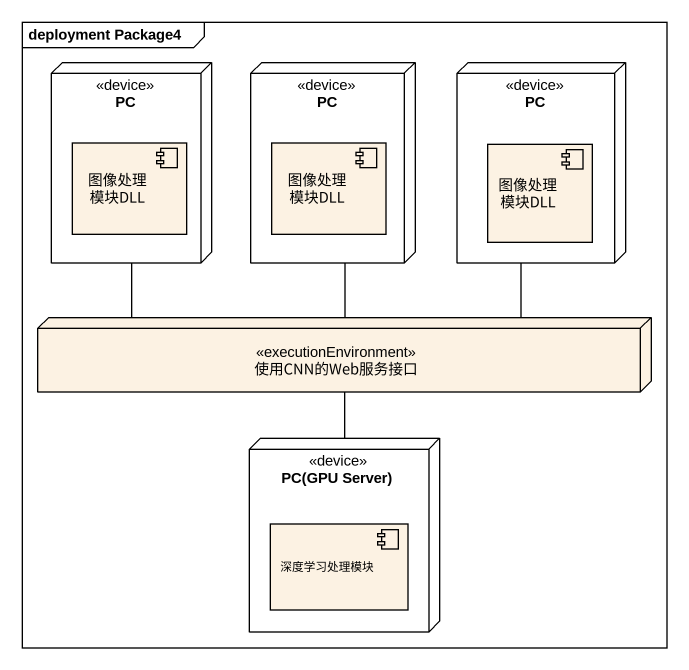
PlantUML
@startuml
mainframe deployment Package4
node PC <<device>> {
  component 图像处理模块DLL
}
node "PC" as PC_2 <<device>> {
  component "图像处理模块DLL" as 图像处理模块DLL_2
}
node "PC" as PC_3 <<device>> {
  component "图像处理模块DLL" as 图像处理模块DLL_3
}
node 使用CNN的Web服务接口 <<executionEnvironment>>
node "PC(GPU Server)" as PC_GPU_Server <<device>> {
  component 深度学习处理模块
}
PC -- 使用CNN的Web服务接口
PC_2 -- 使用CNN的Web服务接口
PC_3 -- 使用CNN的Web服务接口
使用CNN的Web服务接口 -- PC_GPU_Server
@enduml
